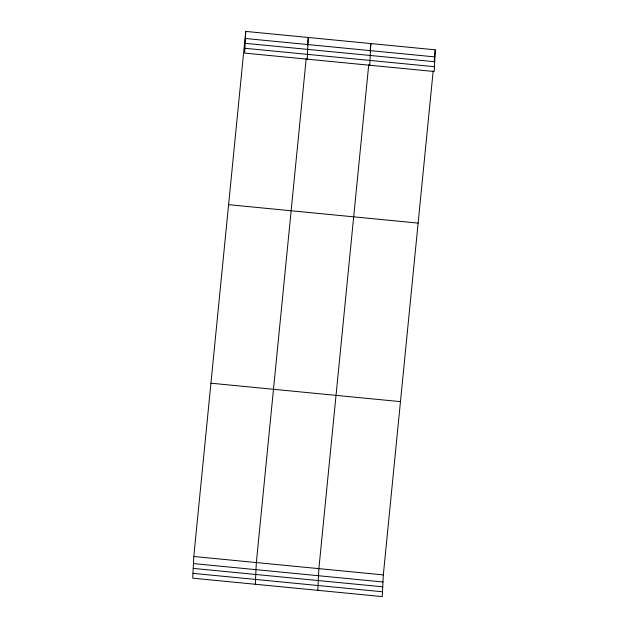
<?xml version="1.0" encoding="UTF-8"?>
<svg xmlns="http://www.w3.org/2000/svg" width="628" height="628" viewBox="0 0 628 628"><rect width="100%" height="100%" fill="white"/><g stroke="black" fill="none" stroke-linecap="round" stroke-linejoin="round"><path stroke-width="0.94" d="M245.736 31.4L244.677 53.097L434.207 71.513L435.267 49.824L245.736 31.4L193.793 556.486L192.733 578.176L382.264 596.6L383.323 574.903L433.171 71.003M255.282 584.26L256.342 562.562L306.189 58.655M307.218 59.173L308.285 37.476L307.524 45.177M317.823 590.336L318.883 568.638L368.73 64.739M369.766 65.249L370.826 43.56L370.065 51.261M434.215 60.414L435.267 49.824M245.391 38.489L434.921 56.905M245.156 43.308L434.686 61.732M244.912 48.278L434.443 66.694M228.6 204.681L418.122 223.097M210.937 383.206L400.468 401.63M193.793 556.486L383.323 574.903M193.448 563.575L382.978 581.991M193.212 568.395L382.742 586.811M192.969 573.356L382.499 591.78"/></g></svg>
